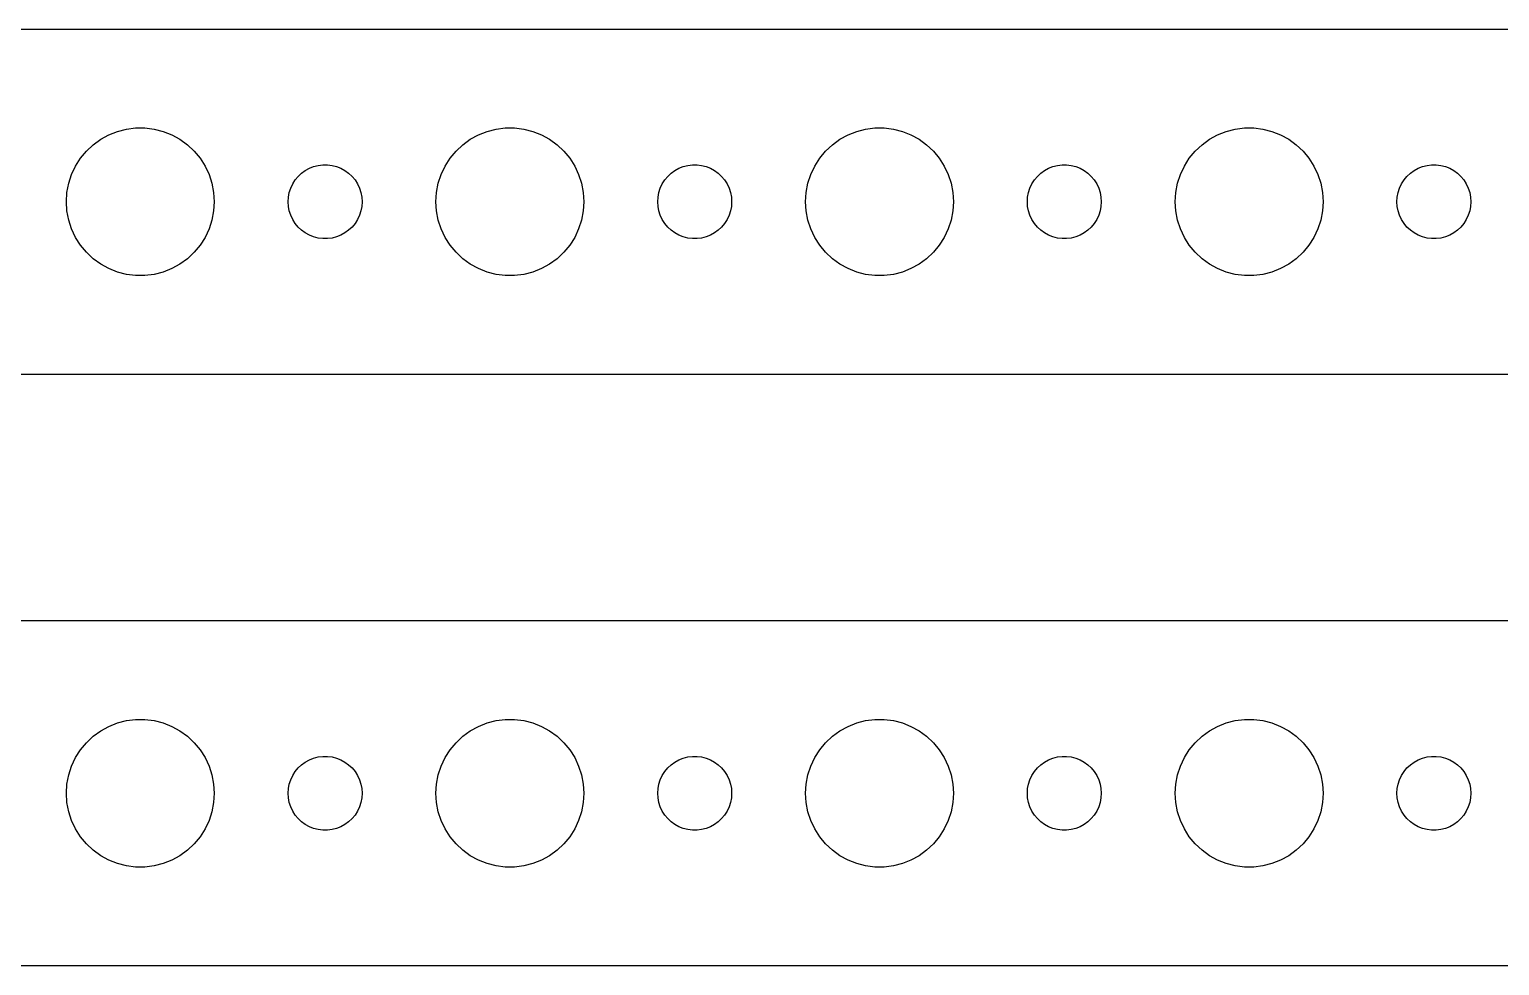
# Model space of a CAD drawing. Header units: metres. Extents: x -232 to 232, y 17 to 55.
# Drawn here: x 115.5 to 175.2, y 17 to 55 of the extents above; entities that cross this region are included whole.
import ezdxf

# ---------------------------------------------------------------- set-up
doc = ezdxf.new("R2010")
doc.units = ezdxf.units.M

msp = doc.modelspace()

# ---------------------------------------------------------------- linework, layer by layer
for p, q in [((227.314, 54.9901), (-227.314, 54.9901)), ((118.723, 50.7145), (119.073, 50.8532)), ((119.073, 50.8532), (119.438, 50.9469)), ((119.438, 50.9469), (119.812, 50.9941)), ((119.812, 50.9941), (120.188, 50.9941)), ((120.188, 50.9941), (120.562, 50.9469)), ((120.562, 50.9469), (120.927, 50.8532)), ((120.927, 50.8532), (121.277, 50.7145)), ((133.723, 50.7145), (134.073, 50.8532)), ((134.073, 50.8532), (134.438, 50.9469)), ((134.438, 50.9469), (134.812, 50.9941)), ((134.812, 50.9941), (135.188, 50.9941)), ((135.188, 50.9941), (135.562, 50.9469)), ((135.562, 50.9469), (135.927, 50.8532)), ((135.927, 50.8532), (136.277, 50.7145)), ((148.723, 50.7145), (149.073, 50.8532)), ((149.073, 50.8532), (149.438, 50.9469)), ((149.438, 50.9469), (149.812, 50.9941)), ((149.812, 50.9941), (150.188, 50.9941)), ((150.188, 50.9941), (150.562, 50.9469)), ((150.562, 50.9469), (150.927, 50.8532)), ((150.927, 50.8532), (151.277, 50.7145)), ((163.723, 50.7145), (164.073, 50.8532)), ((164.073, 50.8532), (164.438, 50.9469)), ((164.438, 50.9469), (164.812, 50.9941)), ((164.812, 50.9941), (165.188, 50.9941)), ((165.188, 50.9941), (165.562, 50.9469)), ((165.562, 50.9469), (165.927, 50.8532)), ((165.927, 50.8532), (166.277, 50.7145)), ((117.813, 50.0536), (118.088, 50.3115)), ((118.088, 50.3115), (118.393, 50.533)), ((118.393, 50.533), (118.723, 50.7145)), ((121.277, 50.7145), (121.607, 50.533)), ((121.607, 50.533), (121.912, 50.3115)), ((121.912, 50.3115), (122.187, 50.0536)), ((132.813, 50.0536), (133.088, 50.3115)), ((133.088, 50.3115), (133.393, 50.533)), ((133.393, 50.533), (133.723, 50.7145)), ((136.277, 50.7145), (136.607, 50.533)), ((136.607, 50.533), (136.912, 50.3115)), ((136.912, 50.3115), (137.187, 50.0536)), ((147.813, 50.0536), (148.088, 50.3115)), ((148.088, 50.3115), (148.393, 50.533)), ((148.393, 50.533), (148.723, 50.7145)), ((151.277, 50.7145), (151.607, 50.533)), ((151.607, 50.533), (151.912, 50.3115)), ((151.912, 50.3115), (152.187, 50.0536)), ((162.813, 50.0536), (163.088, 50.3115)), ((163.088, 50.3115), (163.393, 50.533)), ((163.393, 50.533), (163.723, 50.7145)), ((166.277, 50.7145), (166.607, 50.533)), ((166.607, 50.533), (166.912, 50.3115)), ((166.912, 50.3115), (167.187, 50.0536)), ((117.371, 49.4453), (117.573, 49.7634)), ((117.573, 49.7634), (117.813, 50.0536)), ((122.187, 50.0536), (122.427, 49.7634)), ((122.427, 49.7634), (122.629, 49.4453)), ((132.371, 49.4453), (132.573, 49.7634)), ((132.573, 49.7634), (132.813, 50.0536)), ((137.187, 50.0536), (137.427, 49.7634)), ((137.427, 49.7634), (137.629, 49.4453)), ((147.371, 49.4453), (147.573, 49.7634)), ((147.573, 49.7634), (147.813, 50.0536)), ((152.187, 50.0536), (152.427, 49.7634)), ((152.427, 49.7634), (152.629, 49.4453)), ((162.371, 49.4453), (162.573, 49.7634)), ((162.573, 49.7634), (162.813, 50.0536)), ((167.187, 50.0536), (167.427, 49.7634)), ((167.427, 49.7634), (167.629, 49.4453)), ((117.094, 48.7461), (117.211, 49.1044)), ((117.211, 49.1044), (117.371, 49.4453)), ((122.629, 49.4453), (122.789, 49.1044)), ((122.789, 49.1044), (122.906, 48.7461)), ((126.286, 48.8817), (126.407, 49.0268)), ((126.407, 49.0268), (126.544, 49.1558)), ((126.544, 49.1558), (126.696, 49.2665)), ((126.696, 49.2665), (126.861, 49.3572)), ((126.861, 49.3572), (127.036, 49.4266)), ((127.036, 49.4266), (127.219, 49.4734)), ((127.219, 49.4734), (127.406, 49.497)), ((127.406, 49.497), (127.594, 49.497)), ((127.594, 49.497), (127.781, 49.4734)), ((127.781, 49.4734), (127.964, 49.4266)), ((127.964, 49.4266), (128.139, 49.3572)), ((128.139, 49.3572), (128.304, 49.2665)), ((128.304, 49.2665), (128.456, 49.1558)), ((128.456, 49.1558), (128.593, 49.0268)), ((128.593, 49.0268), (128.714, 48.8817)), ((132.094, 48.7461), (132.211, 49.1044)), ((132.211, 49.1044), (132.371, 49.4453)), ((137.629, 49.4453), (137.789, 49.1044)), ((137.789, 49.1044), (137.906, 48.7461)), ((141.286, 48.8817), (141.407, 49.0268)), ((141.407, 49.0268), (141.544, 49.1558)), ((141.544, 49.1558), (141.696, 49.2665)), ((141.696, 49.2665), (141.861, 49.3572)), ((141.861, 49.3572), (142.036, 49.4266)), ((142.036, 49.4266), (142.219, 49.4734)), ((142.219, 49.4734), (142.406, 49.497)), ((142.406, 49.497), (142.594, 49.497)), ((142.594, 49.497), (142.781, 49.4734)), ((142.781, 49.4734), (142.964, 49.4266)), ((142.964, 49.4266), (143.139, 49.3572)), ((143.139, 49.3572), (143.304, 49.2665)), ((143.304, 49.2665), (143.456, 49.1558)), ((143.456, 49.1558), (143.593, 49.0268)), ((143.593, 49.0268), (143.714, 48.8817)), ((147.094, 48.7461), (147.211, 49.1044)), ((147.211, 49.1044), (147.371, 49.4453)), ((152.629, 49.4453), (152.789, 49.1044)), ((152.789, 49.1044), (152.906, 48.7461)), ((156.286, 48.8817), (156.407, 49.0268)), ((156.407, 49.0268), (156.544, 49.1558)), ((156.544, 49.1558), (156.696, 49.2665)), ((156.696, 49.2665), (156.861, 49.3572)), ((156.861, 49.3572), (157.036, 49.4266)), ((157.036, 49.4266), (157.219, 49.4734)), ((157.219, 49.4734), (157.406, 49.497)), ((157.406, 49.497), (157.594, 49.497)), ((157.594, 49.497), (157.781, 49.4734)), ((157.781, 49.4734), (157.964, 49.4266)), ((157.964, 49.4266), (158.139, 49.3572)), ((158.139, 49.3572), (158.304, 49.2665)), ((158.304, 49.2665), (158.456, 49.1558)), ((158.456, 49.1558), (158.593, 49.0268)), ((158.593, 49.0268), (158.714, 48.8817)), ((162.094, 48.7461), (162.211, 49.1044)), ((162.211, 49.1044), (162.371, 49.4453)), ((167.629, 49.4453), (167.789, 49.1044)), ((167.789, 49.1044), (167.906, 48.7461)), ((171.286, 48.8817), (171.407, 49.0268)), ((171.407, 49.0268), (171.544, 49.1558)), ((171.544, 49.1558), (171.696, 49.2665)), ((171.696, 49.2665), (171.861, 49.3572)), ((171.861, 49.3572), (172.036, 49.4266)), ((172.036, 49.4266), (172.219, 49.4734)), ((172.219, 49.4734), (172.406, 49.497)), ((172.406, 49.497), (172.594, 49.497)), ((172.594, 49.497), (172.781, 49.4734)), ((172.781, 49.4734), (172.964, 49.4266)), ((172.964, 49.4266), (173.139, 49.3572)), ((173.139, 49.3572), (173.304, 49.2665)), ((173.304, 49.2665), (173.456, 49.1558)), ((173.456, 49.1558), (173.593, 49.0268)), ((173.593, 49.0268), (173.714, 48.8817)), ((117, 48), (117.024, 48.376)), ((117.024, 48.376), (117.094, 48.7461)), ((122.906, 48.7461), (122.976, 48.376)), ((122.976, 48.376), (123, 48)), ((126.012, 48.188), (126.047, 48.373)), ((126.047, 48.373), (126.105, 48.5522)), ((126.105, 48.5522), (126.186, 48.7226)), ((126.186, 48.7226), (126.286, 48.8817)), ((128.714, 48.8817), (128.814, 48.7226)), ((128.814, 48.7226), (128.895, 48.5522)), ((128.895, 48.5522), (128.953, 48.373)), ((128.953, 48.373), (128.988, 48.188)), ((132, 48), (132.024, 48.376)), ((132.024, 48.376), (132.094, 48.7461)), ((137.906, 48.7461), (137.976, 48.376)), ((137.976, 48.376), (138, 48)), ((141.012, 48.188), (141.047, 48.373)), ((141.047, 48.373), (141.105, 48.5522)), ((141.105, 48.5522), (141.186, 48.7226)), ((141.186, 48.7226), (141.286, 48.8817)), ((143.714, 48.8817), (143.814, 48.7226)), ((143.814, 48.7226), (143.895, 48.5522)), ((143.895, 48.5522), (143.953, 48.373)), ((143.953, 48.373), (143.988, 48.188)), ((147, 48), (147.024, 48.376)), ((147.024, 48.376), (147.094, 48.7461)), ((152.906, 48.7461), (152.976, 48.376)), ((152.976, 48.376), (153, 48)), ((156.012, 48.188), (156.047, 48.373)), ((156.047, 48.373), (156.105, 48.5522)), ((156.105, 48.5522), (156.186, 48.7226)), ((156.186, 48.7226), (156.286, 48.8817)), ((158.714, 48.8817), (158.814, 48.7226)), ((158.814, 48.7226), (158.895, 48.5522)), ((158.895, 48.5522), (158.953, 48.373)), ((158.953, 48.373), (158.988, 48.188)), ((162, 48), (162.024, 48.376)), ((162.024, 48.376), (162.094, 48.7461)), ((167.906, 48.7461), (167.976, 48.376)), ((167.976, 48.376), (168, 48)), ((171.012, 48.188), (171.047, 48.373)), ((171.047, 48.373), (171.105, 48.5522)), ((171.105, 48.5522), (171.186, 48.7226)), ((171.186, 48.7226), (171.286, 48.8817)), ((173.714, 48.8817), (173.814, 48.7226)), ((173.814, 48.7226), (173.895, 48.5522)), ((173.895, 48.5522), (173.953, 48.373)), ((173.953, 48.373), (173.988, 48.188)), ((117.024, 47.624), (117, 48)), ((123, 48), (122.976, 47.624)), ((126, 48), (126.012, 48.188)), ((126.012, 47.812), (126, 48)), ((126.047, 47.627), (126.012, 47.812)), ((128.988, 47.812), (128.953, 47.627)), ((128.988, 48.188), (129, 48)), ((129, 48), (128.988, 47.812)), ((132.024, 47.624), (132, 48)), ((138, 48), (137.976, 47.624)), ((141, 48), (141.012, 48.188)), ((141.012, 47.812), (141, 48)), ((141.047, 47.627), (141.012, 47.812)), ((143.988, 47.812), (143.953, 47.627)), ((143.988, 48.188), (144, 48)), ((144, 48), (143.988, 47.812)), ((147.024, 47.624), (147, 48)), ((153, 48), (152.976, 47.624)), ((156, 48), (156.012, 48.188)), ((156.012, 47.812), (156, 48)), ((156.047, 47.627), (156.012, 47.812)), ((158.988, 47.812), (158.953, 47.627)), ((158.988, 48.188), (159, 48)), ((159, 48), (158.988, 47.812)), ((162.024, 47.624), (162, 48)), ((168, 48), (167.976, 47.624)), ((171, 48), (171.012, 48.188)), ((171.012, 47.812), (171, 48)), ((171.047, 47.627), (171.012, 47.812)), ((173.988, 47.812), (173.953, 47.627)), ((173.988, 48.188), (174, 48)), ((174, 48), (173.988, 47.812)), ((117.094, 47.2539), (117.024, 47.624)), ((117.211, 46.8956), (117.094, 47.2539)), ((122.906, 47.2539), (122.789, 46.8956)), ((122.976, 47.624), (122.906, 47.2539)), ((126.105, 47.4478), (126.047, 47.627)), ((126.186, 47.2774), (126.105, 47.4478)), ((126.286, 47.1183), (126.186, 47.2774)), ((128.814, 47.2774), (128.714, 47.1183)), ((128.895, 47.4478), (128.814, 47.2774)), ((128.953, 47.627), (128.895, 47.4478)), ((132.094, 47.2539), (132.024, 47.624)), ((132.211, 46.8956), (132.094, 47.2539)), ((137.906, 47.2539), (137.789, 46.8956)), ((137.976, 47.624), (137.906, 47.2539)), ((141.105, 47.4478), (141.047, 47.627)), ((141.186, 47.2774), (141.105, 47.4478)), ((141.286, 47.1183), (141.186, 47.2774)), ((143.814, 47.2774), (143.714, 47.1183)), ((143.895, 47.4478), (143.814, 47.2774)), ((143.953, 47.627), (143.895, 47.4478)), ((147.094, 47.2539), (147.024, 47.624)), ((147.211, 46.8956), (147.094, 47.2539)), ((152.906, 47.2539), (152.789, 46.8956)), ((152.976, 47.624), (152.906, 47.2539)), ((156.105, 47.4478), (156.047, 47.627)), ((156.186, 47.2774), (156.105, 47.4478)), ((156.286, 47.1183), (156.186, 47.2774)), ((158.814, 47.2774), (158.714, 47.1183)), ((158.895, 47.4478), (158.814, 47.2774)), ((158.953, 47.627), (158.895, 47.4478)), ((162.094, 47.2539), (162.024, 47.624)), ((162.211, 46.8956), (162.094, 47.2539)), ((167.906, 47.2539), (167.789, 46.8956)), ((167.976, 47.624), (167.906, 47.2539)), ((171.105, 47.4478), (171.047, 47.627)), ((171.186, 47.2774), (171.105, 47.4478)), ((171.286, 47.1183), (171.186, 47.2774)), ((173.814, 47.2774), (173.714, 47.1183)), ((173.895, 47.4478), (173.814, 47.2774)), ((173.953, 47.627), (173.895, 47.4478)), ((117.371, 46.5547), (117.211, 46.8956)), ((117.573, 46.2366), (117.371, 46.5547)), ((122.629, 46.5547), (122.427, 46.2366)), ((122.789, 46.8956), (122.629, 46.5547)), ((126.407, 46.9732), (126.286, 47.1183)), ((126.544, 46.8442), (126.407, 46.9732)), ((126.696, 46.7335), (126.544, 46.8442)), ((126.861, 46.6428), (126.696, 46.7335)), ((127.036, 46.5734), (126.861, 46.6428)), ((127.219, 46.5266), (127.036, 46.5734)), ((127.964, 46.5734), (127.781, 46.5266)), ((128.139, 46.6428), (127.964, 46.5734)), ((128.304, 46.7335), (128.139, 46.6428)), ((128.456, 46.8442), (128.304, 46.7335)), ((128.593, 46.9732), (128.456, 46.8442)), ((128.714, 47.1183), (128.593, 46.9732)), ((132.371, 46.5547), (132.211, 46.8956)), ((132.573, 46.2366), (132.371, 46.5547)), ((137.629, 46.5547), (137.427, 46.2366)), ((137.789, 46.8956), (137.629, 46.5547)), ((141.407, 46.9732), (141.286, 47.1183)), ((141.544, 46.8442), (141.407, 46.9732)), ((141.696, 46.7335), (141.544, 46.8442)), ((141.861, 46.6428), (141.696, 46.7335)), ((142.036, 46.5734), (141.861, 46.6428)), ((142.219, 46.5266), (142.036, 46.5734)), ((142.964, 46.5734), (142.781, 46.5266)), ((143.139, 46.6428), (142.964, 46.5734)), ((143.304, 46.7335), (143.139, 46.6428)), ((143.456, 46.8442), (143.304, 46.7335)), ((143.593, 46.9732), (143.456, 46.8442)), ((143.714, 47.1183), (143.593, 46.9732)), ((147.371, 46.5547), (147.211, 46.8956)), ((147.573, 46.2366), (147.371, 46.5547)), ((152.629, 46.5547), (152.427, 46.2366)), ((152.789, 46.8956), (152.629, 46.5547)), ((156.407, 46.9732), (156.286, 47.1183)), ((156.544, 46.8442), (156.407, 46.9732)), ((156.696, 46.7335), (156.544, 46.8442)), ((156.861, 46.6428), (156.696, 46.7335)), ((157.036, 46.5734), (156.861, 46.6428)), ((157.219, 46.5266), (157.036, 46.5734)), ((157.964, 46.5734), (157.781, 46.5266)), ((158.139, 46.6428), (157.964, 46.5734)), ((158.304, 46.7335), (158.139, 46.6428)), ((158.456, 46.8442), (158.304, 46.7335)), ((158.593, 46.9732), (158.456, 46.8442)), ((158.714, 47.1183), (158.593, 46.9732)), ((162.371, 46.5547), (162.211, 46.8956)), ((162.573, 46.2366), (162.371, 46.5547)), ((167.629, 46.5547), (167.427, 46.2366)), ((167.789, 46.8956), (167.629, 46.5547)), ((171.407, 46.9732), (171.286, 47.1183)), ((171.544, 46.8442), (171.407, 46.9732)), ((171.696, 46.7335), (171.544, 46.8442)), ((171.861, 46.6428), (171.696, 46.7335)), ((172.036, 46.5734), (171.861, 46.6428)), ((172.219, 46.5266), (172.036, 46.5734)), ((172.964, 46.5734), (172.781, 46.5266)), ((173.139, 46.6428), (172.964, 46.5734)), ((173.304, 46.7335), (173.139, 46.6428)), ((173.456, 46.8442), (173.304, 46.7335)), ((173.593, 46.9732), (173.456, 46.8442)), ((173.714, 47.1183), (173.593, 46.9732)), ((117.813, 45.9464), (117.573, 46.2366)), ((118.088, 45.6885), (117.813, 45.9464)), ((122.187, 45.9464), (121.912, 45.6885)), ((122.427, 46.2366), (122.187, 45.9464)), ((127.406, 46.503), (127.219, 46.5266)), ((127.594, 46.503), (127.406, 46.503)), ((127.781, 46.5266), (127.594, 46.503)), ((132.813, 45.9464), (132.573, 46.2366)), ((133.088, 45.6885), (132.813, 45.9464)), ((137.187, 45.9464), (136.912, 45.6885)), ((137.427, 46.2366), (137.187, 45.9464)), ((142.406, 46.503), (142.219, 46.5266)), ((142.594, 46.503), (142.406, 46.503)), ((142.781, 46.5266), (142.594, 46.503)), ((147.813, 45.9464), (147.573, 46.2366)), ((148.088, 45.6885), (147.813, 45.9464)), ((152.187, 45.9464), (151.912, 45.6885)), ((152.427, 46.2366), (152.187, 45.9464)), ((157.406, 46.503), (157.219, 46.5266)), ((157.594, 46.503), (157.406, 46.503)), ((157.781, 46.5266), (157.594, 46.503)), ((162.813, 45.9464), (162.573, 46.2366)), ((163.088, 45.6885), (162.813, 45.9464)), ((167.187, 45.9464), (166.912, 45.6885)), ((167.427, 46.2366), (167.187, 45.9464)), ((172.406, 46.503), (172.219, 46.5266)), ((172.594, 46.503), (172.406, 46.503)), ((172.781, 46.5266), (172.594, 46.503)), ((118.393, 45.467), (118.088, 45.6885)), ((118.723, 45.2855), (118.393, 45.467)), ((121.607, 45.467), (121.277, 45.2855)), ((121.912, 45.6885), (121.607, 45.467)), ((133.393, 45.467), (133.088, 45.6885)), ((133.723, 45.2855), (133.393, 45.467)), ((136.607, 45.467), (136.277, 45.2855)), ((136.912, 45.6885), (136.607, 45.467)), ((148.393, 45.467), (148.088, 45.6885)), ((148.723, 45.2855), (148.393, 45.467)), ((151.607, 45.467), (151.277, 45.2855)), ((151.912, 45.6885), (151.607, 45.467)), ((163.393, 45.467), (163.088, 45.6885)), ((163.723, 45.2855), (163.393, 45.467)), ((166.607, 45.467), (166.277, 45.2855)), ((166.912, 45.6885), (166.607, 45.467)), ((119.073, 45.1468), (118.723, 45.2855)), ((119.438, 45.0531), (119.073, 45.1468)), ((119.812, 45.0059), (119.438, 45.0531)), ((120.188, 45.0059), (119.812, 45.0059)), ((120.562, 45.0531), (120.188, 45.0059)), ((120.927, 45.1468), (120.562, 45.0531)), ((121.277, 45.2855), (120.927, 45.1468)), ((134.073, 45.1468), (133.723, 45.2855)), ((134.438, 45.0531), (134.073, 45.1468)), ((134.812, 45.0059), (134.438, 45.0531)), ((135.188, 45.0059), (134.812, 45.0059)), ((135.562, 45.0531), (135.188, 45.0059)), ((135.927, 45.1468), (135.562, 45.0531)), ((136.277, 45.2855), (135.927, 45.1468)), ((149.073, 45.1468), (148.723, 45.2855)), ((149.438, 45.0531), (149.073, 45.1468)), ((149.812, 45.0059), (149.438, 45.0531)), ((150.188, 45.0059), (149.812, 45.0059)), ((150.562, 45.0531), (150.188, 45.0059)), ((150.927, 45.1468), (150.562, 45.0531)), ((151.277, 45.2855), (150.927, 45.1468)), ((164.073, 45.1468), (163.723, 45.2855)), ((164.438, 45.0531), (164.073, 45.1468)), ((164.812, 45.0059), (164.438, 45.0531)), ((165.188, 45.0059), (164.812, 45.0059)), ((165.562, 45.0531), (165.188, 45.0059)), ((165.927, 45.1468), (165.562, 45.0531)), ((166.277, 45.2855), (165.927, 45.1468)), ((-227.314, 41.0099), (227.314, 41.0099)), ((227.314, 30.9901), (-227.314, 30.9901)), ((118.723, 26.7145), (119.073, 26.8532)), ((119.073, 26.8532), (119.438, 26.9469)), ((119.438, 26.9469), (119.812, 26.9941)), ((119.812, 26.9941), (120.188, 26.9941)), ((120.188, 26.9941), (120.562, 26.9469)), ((120.562, 26.9469), (120.927, 26.8532)), ((120.927, 26.8532), (121.277, 26.7145)), ((133.723, 26.7145), (134.073, 26.8532)), ((134.073, 26.8532), (134.438, 26.9469)), ((134.438, 26.9469), (134.812, 26.9941)), ((134.812, 26.9941), (135.188, 26.9941)), ((135.188, 26.9941), (135.562, 26.9469)), ((135.562, 26.9469), (135.927, 26.8532)), ((135.927, 26.8532), (136.277, 26.7145)), ((148.723, 26.7145), (149.073, 26.8532)), ((149.073, 26.8532), (149.438, 26.9469)), ((149.438, 26.9469), (149.812, 26.9941)), ((149.812, 26.9941), (150.188, 26.9941)), ((150.188, 26.9941), (150.562, 26.9469)), ((150.562, 26.9469), (150.927, 26.8532)), ((150.927, 26.8532), (151.277, 26.7145)), ((163.723, 26.7145), (164.073, 26.8532)), ((164.073, 26.8532), (164.438, 26.9469)), ((164.438, 26.9469), (164.812, 26.9941)), ((164.812, 26.9941), (165.188, 26.9941)), ((165.188, 26.9941), (165.562, 26.9469)), ((165.562, 26.9469), (165.927, 26.8532)), ((165.927, 26.8532), (166.277, 26.7145)), ((117.813, 26.0536), (118.088, 26.3115)), ((118.088, 26.3115), (118.393, 26.533)), ((118.393, 26.533), (118.723, 26.7145)), ((121.277, 26.7145), (121.607, 26.533)), ((121.607, 26.533), (121.912, 26.3115)), ((121.912, 26.3115), (122.187, 26.0536)), ((132.813, 26.0536), (133.088, 26.3115)), ((133.088, 26.3115), (133.393, 26.533)), ((133.393, 26.533), (133.723, 26.7145)), ((136.277, 26.7145), (136.607, 26.533)), ((136.607, 26.533), (136.912, 26.3115)), ((136.912, 26.3115), (137.187, 26.0536)), ((147.813, 26.0536), (148.088, 26.3115)), ((148.088, 26.3115), (148.393, 26.533)), ((148.393, 26.533), (148.723, 26.7145)), ((151.277, 26.7145), (151.607, 26.533)), ((151.607, 26.533), (151.912, 26.3115)), ((151.912, 26.3115), (152.187, 26.0536)), ((162.813, 26.0536), (163.088, 26.3115)), ((163.088, 26.3115), (163.393, 26.533)), ((163.393, 26.533), (163.723, 26.7145)), ((166.277, 26.7145), (166.607, 26.533)), ((166.607, 26.533), (166.912, 26.3115)), ((166.912, 26.3115), (167.187, 26.0536)), ((117.371, 25.4453), (117.573, 25.7634)), ((117.573, 25.7634), (117.813, 26.0536)), ((122.187, 26.0536), (122.427, 25.7634)), ((122.427, 25.7634), (122.629, 25.4453)), ((132.371, 25.4453), (132.573, 25.7634)), ((132.573, 25.7634), (132.813, 26.0536)), ((137.187, 26.0536), (137.427, 25.7634)), ((137.427, 25.7634), (137.629, 25.4453)), ((147.371, 25.4453), (147.573, 25.7634)), ((147.573, 25.7634), (147.813, 26.0536)), ((152.187, 26.0536), (152.427, 25.7634)), ((152.427, 25.7634), (152.629, 25.4453)), ((162.371, 25.4453), (162.573, 25.7634)), ((162.573, 25.7634), (162.813, 26.0536)), ((167.187, 26.0536), (167.427, 25.7634)), ((167.427, 25.7634), (167.629, 25.4453)), ((117.094, 24.7461), (117.211, 25.1044)), ((117.211, 25.1044), (117.371, 25.4453)), ((122.629, 25.4453), (122.789, 25.1044)), ((122.789, 25.1044), (122.906, 24.7461)), ((126.407, 25.0268), (126.544, 25.1558)), ((126.544, 25.1558), (126.696, 25.2665)), ((126.696, 25.2665), (126.861, 25.3572)), ((126.861, 25.3572), (127.036, 25.4266)), ((127.036, 25.4266), (127.219, 25.4734)), ((127.219, 25.4734), (127.406, 25.497)), ((127.406, 25.497), (127.594, 25.497)), ((127.594, 25.497), (127.781, 25.4734)), ((127.781, 25.4734), (127.964, 25.4266)), ((127.964, 25.4266), (128.139, 25.3572)), ((128.139, 25.3572), (128.304, 25.2665)), ((128.304, 25.2665), (128.456, 25.1558)), ((128.456, 25.1558), (128.593, 25.0268)), ((132.094, 24.7461), (132.211, 25.1044)), ((132.211, 25.1044), (132.371, 25.4453)), ((137.629, 25.4453), (137.789, 25.1044)), ((137.789, 25.1044), (137.906, 24.7461)), ((141.407, 25.0268), (141.544, 25.1558)), ((141.544, 25.1558), (141.696, 25.2665)), ((141.696, 25.2665), (141.861, 25.3572)), ((141.861, 25.3572), (142.036, 25.4266)), ((142.036, 25.4266), (142.219, 25.4734)), ((142.219, 25.4734), (142.406, 25.497)), ((142.406, 25.497), (142.594, 25.497)), ((142.594, 25.497), (142.781, 25.4734)), ((142.781, 25.4734), (142.964, 25.4266)), ((142.964, 25.4266), (143.139, 25.3572)), ((143.139, 25.3572), (143.304, 25.2665)), ((143.304, 25.2665), (143.456, 25.1558)), ((143.456, 25.1558), (143.593, 25.0268)), ((147.094, 24.7461), (147.211, 25.1044)), ((147.211, 25.1044), (147.371, 25.4453)), ((152.629, 25.4453), (152.789, 25.1044)), ((152.789, 25.1044), (152.906, 24.7461)), ((156.407, 25.0268), (156.544, 25.1558)), ((156.544, 25.1558), (156.696, 25.2665)), ((156.696, 25.2665), (156.861, 25.3572)), ((156.861, 25.3572), (157.036, 25.4266)), ((157.036, 25.4266), (157.219, 25.4734)), ((157.219, 25.4734), (157.406, 25.497)), ((157.406, 25.497), (157.594, 25.497)), ((157.594, 25.497), (157.781, 25.4734)), ((157.781, 25.4734), (157.964, 25.4266)), ((157.964, 25.4266), (158.139, 25.3572)), ((158.139, 25.3572), (158.304, 25.2665)), ((158.304, 25.2665), (158.456, 25.1558)), ((158.456, 25.1558), (158.593, 25.0268)), ((162.094, 24.7461), (162.211, 25.1044)), ((162.211, 25.1044), (162.371, 25.4453)), ((167.629, 25.4453), (167.789, 25.1044)), ((167.789, 25.1044), (167.906, 24.7461)), ((171.407, 25.0268), (171.544, 25.1558)), ((171.544, 25.1558), (171.696, 25.2665)), ((171.696, 25.2665), (171.861, 25.3572)), ((171.861, 25.3572), (172.036, 25.4266)), ((172.036, 25.4266), (172.219, 25.4734)), ((172.219, 25.4734), (172.406, 25.497)), ((172.406, 25.497), (172.594, 25.497)), ((172.594, 25.497), (172.781, 25.4734)), ((172.781, 25.4734), (172.964, 25.4266)), ((172.964, 25.4266), (173.139, 25.3572)), ((173.139, 25.3572), (173.304, 25.2665)), ((173.304, 25.2665), (173.456, 25.1558)), ((173.456, 25.1558), (173.593, 25.0268)), ((117.024, 24.376), (117.094, 24.7461)), ((122.906, 24.7461), (122.976, 24.376)), ((126.047, 24.373), (126.105, 24.5522)), ((126.105, 24.5522), (126.186, 24.7226)), ((126.186, 24.7226), (126.286, 24.8817)), ((126.286, 24.8817), (126.407, 25.0268)), ((128.593, 25.0268), (128.714, 24.8817)), ((128.714, 24.8817), (128.814, 24.7226)), ((128.814, 24.7226), (128.895, 24.5522)), ((128.895, 24.5522), (128.953, 24.373)), ((132.024, 24.376), (132.094, 24.7461)), ((137.906, 24.7461), (137.976, 24.376)), ((141.047, 24.373), (141.105, 24.5522)), ((141.105, 24.5522), (141.186, 24.7226)), ((141.186, 24.7226), (141.286, 24.8817)), ((141.286, 24.8817), (141.407, 25.0268)), ((143.593, 25.0268), (143.714, 24.8817)), ((143.714, 24.8817), (143.814, 24.7226)), ((143.814, 24.7226), (143.895, 24.5522)), ((143.895, 24.5522), (143.953, 24.373)), ((147.024, 24.376), (147.094, 24.7461)), ((152.906, 24.7461), (152.976, 24.376)), ((156.047, 24.373), (156.105, 24.5522)), ((156.105, 24.5522), (156.186, 24.7226)), ((156.186, 24.7226), (156.286, 24.8817)), ((156.286, 24.8817), (156.407, 25.0268)), ((158.593, 25.0268), (158.714, 24.8817)), ((158.714, 24.8817), (158.814, 24.7226)), ((158.814, 24.7226), (158.895, 24.5522)), ((158.895, 24.5522), (158.953, 24.373)), ((162.024, 24.376), (162.094, 24.7461)), ((167.906, 24.7461), (167.976, 24.376)), ((171.047, 24.373), (171.105, 24.5522)), ((171.105, 24.5522), (171.186, 24.7226)), ((171.186, 24.7226), (171.286, 24.8817)), ((171.286, 24.8817), (171.407, 25.0268)), ((173.593, 25.0268), (173.714, 24.8817)), ((173.714, 24.8817), (173.814, 24.7226)), ((173.814, 24.7226), (173.895, 24.5522)), ((173.895, 24.5522), (173.953, 24.373)), ((117, 24), (117.024, 24.376)), ((117.024, 23.624), (117, 24)), ((122.976, 24.376), (123, 24)), ((123, 24), (122.976, 23.624)), ((126, 24), (126.012, 24.188)), ((126.012, 23.812), (126, 24)), ((126.012, 24.188), (126.047, 24.373)), ((128.953, 24.373), (128.988, 24.188)), ((128.988, 24.188), (129, 24)), ((129, 24), (128.988, 23.812)), ((132, 24), (132.024, 24.376)), ((132.024, 23.624), (132, 24)), ((137.976, 24.376), (138, 24)), ((138, 24), (137.976, 23.624)), ((141, 24), (141.012, 24.188)), ((141.012, 23.812), (141, 24)), ((141.012, 24.188), (141.047, 24.373)), ((143.953, 24.373), (143.988, 24.188)), ((143.988, 24.188), (144, 24)), ((144, 24), (143.988, 23.812)), ((147, 24), (147.024, 24.376)), ((147.024, 23.624), (147, 24)), ((152.976, 24.376), (153, 24)), ((153, 24), (152.976, 23.624)), ((156, 24), (156.012, 24.188)), ((156.012, 23.812), (156, 24)), ((156.012, 24.188), (156.047, 24.373)), ((158.953, 24.373), (158.988, 24.188)), ((158.988, 24.188), (159, 24)), ((159, 24), (158.988, 23.812)), ((162, 24), (162.024, 24.376)), ((162.024, 23.624), (162, 24)), ((167.976, 24.376), (168, 24)), ((168, 24), (167.976, 23.624)), ((171, 24), (171.012, 24.188)), ((171.012, 23.812), (171, 24)), ((171.012, 24.188), (171.047, 24.373)), ((173.953, 24.373), (173.988, 24.188)), ((173.988, 24.188), (174, 24)), ((174, 24), (173.988, 23.812)), ((117.094, 23.2539), (117.024, 23.624)), ((122.976, 23.624), (122.906, 23.2539)), ((126.047, 23.627), (126.012, 23.812)), ((126.105, 23.4478), (126.047, 23.627)), ((126.186, 23.2774), (126.105, 23.4478)), ((126.286, 23.1183), (126.186, 23.2774)), ((128.814, 23.2774), (128.714, 23.1183)), ((128.895, 23.4478), (128.814, 23.2774)), ((128.953, 23.627), (128.895, 23.4478)), ((128.988, 23.812), (128.953, 23.627)), ((132.094, 23.2539), (132.024, 23.624)), ((137.976, 23.624), (137.906, 23.2539)), ((141.047, 23.627), (141.012, 23.812)), ((141.105, 23.4478), (141.047, 23.627)), ((141.186, 23.2774), (141.105, 23.4478)), ((141.286, 23.1183), (141.186, 23.2774)), ((143.814, 23.2774), (143.714, 23.1183)), ((143.895, 23.4478), (143.814, 23.2774)), ((143.953, 23.627), (143.895, 23.4478)), ((143.988, 23.812), (143.953, 23.627)), ((147.094, 23.2539), (147.024, 23.624)), ((152.976, 23.624), (152.906, 23.2539)), ((156.047, 23.627), (156.012, 23.812)), ((156.105, 23.4478), (156.047, 23.627)), ((156.186, 23.2774), (156.105, 23.4478)), ((156.286, 23.1183), (156.186, 23.2774)), ((158.814, 23.2774), (158.714, 23.1183)), ((158.895, 23.4478), (158.814, 23.2774)), ((158.953, 23.627), (158.895, 23.4478)), ((158.988, 23.812), (158.953, 23.627)), ((162.094, 23.2539), (162.024, 23.624)), ((167.976, 23.624), (167.906, 23.2539)), ((171.047, 23.627), (171.012, 23.812)), ((171.105, 23.4478), (171.047, 23.627)), ((171.186, 23.2774), (171.105, 23.4478)), ((171.286, 23.1183), (171.186, 23.2774)), ((173.814, 23.2774), (173.714, 23.1183)), ((173.895, 23.4478), (173.814, 23.2774)), ((173.953, 23.627), (173.895, 23.4478)), ((173.988, 23.812), (173.953, 23.627)), ((117.211, 22.8956), (117.094, 23.2539)), ((117.371, 22.5547), (117.211, 22.8956)), ((122.789, 22.8956), (122.629, 22.5547)), ((122.906, 23.2539), (122.789, 22.8956)), ((126.407, 22.9732), (126.286, 23.1183)), ((126.544, 22.8442), (126.407, 22.9732)), ((126.696, 22.7335), (126.544, 22.8442)), ((126.861, 22.6428), (126.696, 22.7335)), ((128.304, 22.7335), (128.139, 22.6428)), ((128.456, 22.8442), (128.304, 22.7335)), ((128.593, 22.9732), (128.456, 22.8442)), ((128.714, 23.1183), (128.593, 22.9732)), ((132.211, 22.8956), (132.094, 23.2539)), ((132.371, 22.5547), (132.211, 22.8956)), ((137.789, 22.8956), (137.629, 22.5547)), ((137.906, 23.2539), (137.789, 22.8956)), ((141.407, 22.9732), (141.286, 23.1183)), ((141.544, 22.8442), (141.407, 22.9732)), ((141.696, 22.7335), (141.544, 22.8442)), ((141.861, 22.6428), (141.696, 22.7335)), ((143.304, 22.7335), (143.139, 22.6428)), ((143.456, 22.8442), (143.304, 22.7335)), ((143.593, 22.9732), (143.456, 22.8442)), ((143.714, 23.1183), (143.593, 22.9732)), ((147.211, 22.8956), (147.094, 23.2539)), ((147.371, 22.5547), (147.211, 22.8956)), ((152.789, 22.8956), (152.629, 22.5547)), ((152.906, 23.2539), (152.789, 22.8956)), ((156.407, 22.9732), (156.286, 23.1183)), ((156.544, 22.8442), (156.407, 22.9732)), ((156.696, 22.7335), (156.544, 22.8442)), ((156.861, 22.6428), (156.696, 22.7335)), ((158.304, 22.7335), (158.139, 22.6428)), ((158.456, 22.8442), (158.304, 22.7335)), ((158.593, 22.9732), (158.456, 22.8442)), ((158.714, 23.1183), (158.593, 22.9732)), ((162.211, 22.8956), (162.094, 23.2539)), ((162.371, 22.5547), (162.211, 22.8956)), ((167.789, 22.8956), (167.629, 22.5547)), ((167.906, 23.2539), (167.789, 22.8956)), ((171.407, 22.9732), (171.286, 23.1183)), ((171.544, 22.8442), (171.407, 22.9732)), ((171.696, 22.7335), (171.544, 22.8442)), ((171.861, 22.6428), (171.696, 22.7335)), ((173.304, 22.7335), (173.139, 22.6428)), ((173.456, 22.8442), (173.304, 22.7335)), ((173.593, 22.9732), (173.456, 22.8442)), ((173.714, 23.1183), (173.593, 22.9732)), ((117.573, 22.2366), (117.371, 22.5547)), ((117.813, 21.9464), (117.573, 22.2366)), ((122.427, 22.2366), (122.187, 21.9464)), ((122.629, 22.5547), (122.427, 22.2366)), ((127.036, 22.5734), (126.861, 22.6428)), ((127.219, 22.5266), (127.036, 22.5734)), ((127.406, 22.503), (127.219, 22.5266)), ((127.594, 22.503), (127.406, 22.503)), ((127.781, 22.5266), (127.594, 22.503)), ((127.964, 22.5734), (127.781, 22.5266)), ((128.139, 22.6428), (127.964, 22.5734)), ((132.573, 22.2366), (132.371, 22.5547)), ((132.813, 21.9464), (132.573, 22.2366)), ((137.427, 22.2366), (137.187, 21.9464)), ((137.629, 22.5547), (137.427, 22.2366)), ((142.036, 22.5734), (141.861, 22.6428)), ((142.219, 22.5266), (142.036, 22.5734)), ((142.406, 22.503), (142.219, 22.5266)), ((142.594, 22.503), (142.406, 22.503)), ((142.781, 22.5266), (142.594, 22.503)), ((142.964, 22.5734), (142.781, 22.5266)), ((143.139, 22.6428), (142.964, 22.5734)), ((147.573, 22.2366), (147.371, 22.5547)), ((147.813, 21.9464), (147.573, 22.2366)), ((152.427, 22.2366), (152.187, 21.9464)), ((152.629, 22.5547), (152.427, 22.2366)), ((157.036, 22.5734), (156.861, 22.6428)), ((157.219, 22.5266), (157.036, 22.5734)), ((157.406, 22.503), (157.219, 22.5266)), ((157.594, 22.503), (157.406, 22.503)), ((157.781, 22.5266), (157.594, 22.503)), ((157.964, 22.5734), (157.781, 22.5266)), ((158.139, 22.6428), (157.964, 22.5734)), ((162.573, 22.2366), (162.371, 22.5547)), ((162.813, 21.9464), (162.573, 22.2366)), ((167.427, 22.2366), (167.187, 21.9464)), ((167.629, 22.5547), (167.427, 22.2366)), ((172.036, 22.5734), (171.861, 22.6428)), ((172.219, 22.5266), (172.036, 22.5734)), ((172.406, 22.503), (172.219, 22.5266)), ((172.594, 22.503), (172.406, 22.503)), ((172.781, 22.5266), (172.594, 22.503)), ((172.964, 22.5734), (172.781, 22.5266)), ((173.139, 22.6428), (172.964, 22.5734)), ((118.088, 21.6885), (117.813, 21.9464)), ((118.393, 21.467), (118.088, 21.6885)), ((121.912, 21.6885), (121.607, 21.467)), ((122.187, 21.9464), (121.912, 21.6885)), ((133.088, 21.6885), (132.813, 21.9464)), ((133.393, 21.467), (133.088, 21.6885)), ((136.912, 21.6885), (136.607, 21.467)), ((137.187, 21.9464), (136.912, 21.6885)), ((148.088, 21.6885), (147.813, 21.9464)), ((148.393, 21.467), (148.088, 21.6885)), ((151.912, 21.6885), (151.607, 21.467)), ((152.187, 21.9464), (151.912, 21.6885)), ((163.088, 21.6885), (162.813, 21.9464)), ((163.393, 21.467), (163.088, 21.6885)), ((166.912, 21.6885), (166.607, 21.467)), ((167.187, 21.9464), (166.912, 21.6885)), ((118.723, 21.2855), (118.393, 21.467)), ((119.073, 21.1468), (118.723, 21.2855)), ((119.438, 21.0531), (119.073, 21.1468)), ((119.812, 21.0059), (119.438, 21.0531)), ((120.188, 21.0059), (119.812, 21.0059)), ((120.562, 21.0531), (120.188, 21.0059)), ((120.927, 21.1468), (120.562, 21.0531)), ((121.277, 21.2855), (120.927, 21.1468)), ((121.607, 21.467), (121.277, 21.2855)), ((133.723, 21.2855), (133.393, 21.467)), ((134.073, 21.1468), (133.723, 21.2855)), ((134.438, 21.0531), (134.073, 21.1468)), ((134.812, 21.0059), (134.438, 21.0531)), ((135.188, 21.0059), (134.812, 21.0059)), ((135.562, 21.0531), (135.188, 21.0059)), ((135.927, 21.1468), (135.562, 21.0531)), ((136.277, 21.2855), (135.927, 21.1468)), ((136.607, 21.467), (136.277, 21.2855)), ((148.723, 21.2855), (148.393, 21.467)), ((149.073, 21.1468), (148.723, 21.2855)), ((149.438, 21.0531), (149.073, 21.1468)), ((149.812, 21.0059), (149.438, 21.0531)), ((150.188, 21.0059), (149.812, 21.0059)), ((150.562, 21.0531), (150.188, 21.0059)), ((150.927, 21.1468), (150.562, 21.0531)), ((151.277, 21.2855), (150.927, 21.1468)), ((151.607, 21.467), (151.277, 21.2855)), ((163.723, 21.2855), (163.393, 21.467)), ((164.073, 21.1468), (163.723, 21.2855)), ((164.438, 21.0531), (164.073, 21.1468)), ((164.812, 21.0059), (164.438, 21.0531)), ((165.188, 21.0059), (164.812, 21.0059)), ((165.562, 21.0531), (165.188, 21.0059)), ((165.927, 21.1468), (165.562, 21.0531)), ((166.277, 21.2855), (165.927, 21.1468)), ((166.607, 21.467), (166.277, 21.2855)), ((-227.314, 17.0099), (227.314, 17.0099))]:
    msp.add_line(p, q)

doc.saveas('drawing.dxf')
